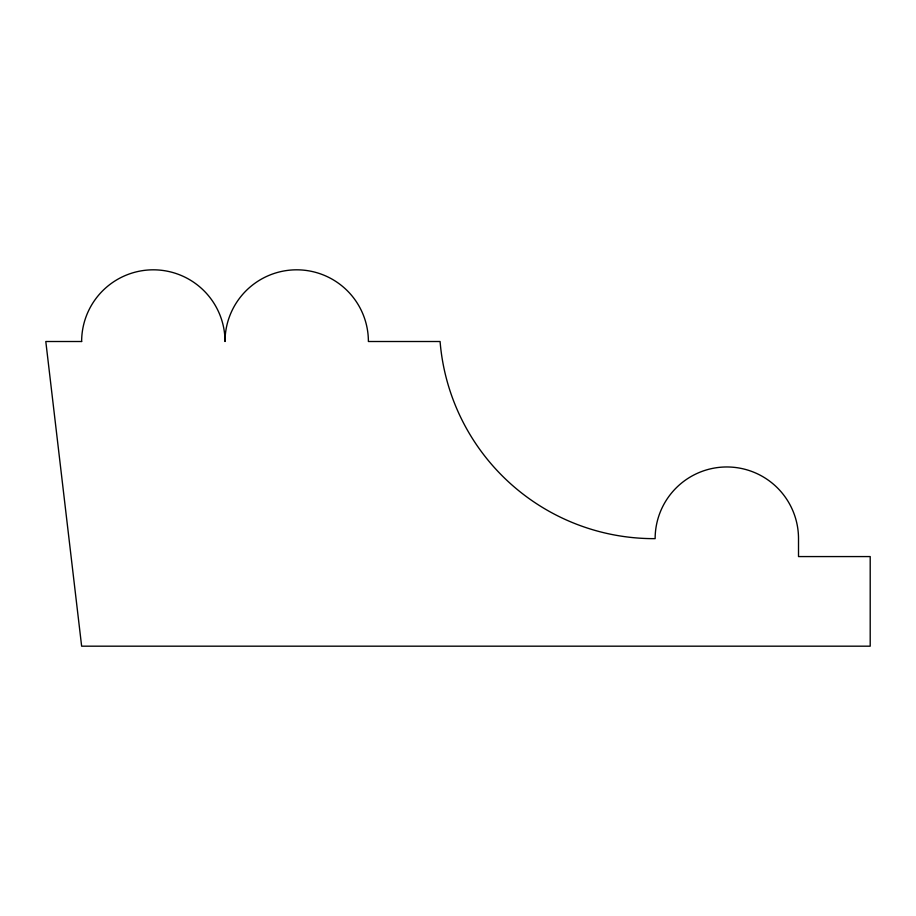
<?xml version="1.0" encoding="UTF-8"?>
<svg xmlns="http://www.w3.org/2000/svg" width="916" height="916" viewBox="0 0 916 916"><rect width="100%" height="100%" fill="white"/><g stroke="black" fill="none" stroke-linecap="round" stroke-linejoin="round"><path stroke-width="1.37" d="M81.638 341.508L45.8 341.508L81.638 646.181L870.2 646.181L870.2 556.573L798.512 556.573L798.512 538.642A71.688 71.688 0 0 0 726.823 466.965A71.688 71.688 0 0 0 655.135 538.642A214.539 214.539 0 0 1 440.081 341.508L368.392 341.508A71.688 71.688 0 0 0 296.704 269.819A71.688 71.688 0 0 0 225.015 341.508A71.688 71.688 0 0 0 153.327 269.819A71.688 71.688 0 0 0 81.638 341.508"/></g></svg>
